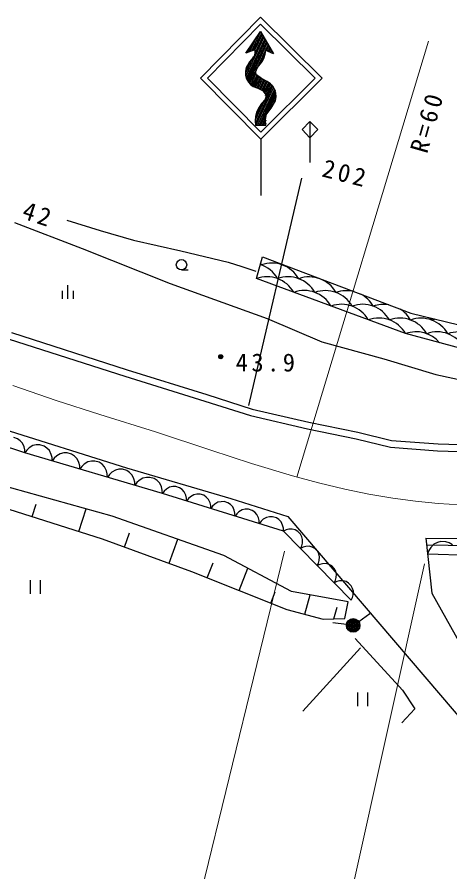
# Model space of a CAD drawing. Units: millimetres, scale not verified. Extents: x 40000 to 680000, y 20000 to 380000.
# Drawn here: x 389762 to 421496, y 250475 to 313083 of the extents above; entities that cross this region are included whole.
import ezdxf

# ---------------------------------------------------------------- set-up
doc = ezdxf.new("R2010")
doc.units = ezdxf.units.MM
doc.header["$LTSCALE"] = 1000
doc.linetypes.add('CHAIN', pattern=[18.5, 12, -1.5, 3.5, -1.5])
for name, color, linetype, lineweight in [('M-BGD', 7, 'Continuous', 25), ('M-BMK', 2, 'CHAIN', 13), ('M-STR-HTXT', 7, 'Continuous', 13), ('M-STR-STRC', 7, 'Continuous', 25)]:
    doc.layers.add(name, color=color, linetype=linetype, lineweight=lineweight)
doc.styles.add('ＭＳ ゴシック', font='')
doc.styles.get('ＭＳ ゴシック').set_extended_font_data('MS Gothic')

msp = doc.modelspace()

# ---------------------------------------------------------------- linework, layer by layer
at = {"layer": 'M-BGD'}
for p, q in [((389585, 298028), (394525, 296128)), ((393421, 298200), (395846, 297444)), ((395846, 297444), (398287, 296746)), ((398287, 296746), (401769, 295964)), ((394525, 296128), (400984, 293564)), ((401769, 295964), (405232, 295125)), ((407311, 293932), (407753, 295533)), ((407753, 295533), (418630, 291392)), ((405232, 295125), (406243, 294814)), ((401817, 294560), (402315, 294560)), ((406243, 294814), (407260, 294486)), ((418244, 289901), (407311, 293932)), ((393066, 293045), (393066, 292445)), ((393466, 293443), (393466, 292443)), ((393866, 293045), (393866, 292445)), ((400984, 293564), (408108, 290999)), ((418630, 291392), (434035, 287637)), ((408108, 290999), (412097, 289289)), ((389343, 289979), (397821, 287250)), ((433703, 285760), (418244, 289901)), ((389192, 289503), (397671, 286773)), ((412097, 289289), (416656, 288055)), ((416656, 288055), (420456, 286915)), ((397671, 286773), (403522, 284964)), ((397821, 287250), (403672, 285441)), ((420456, 286915), (423970, 286155)), ((403522, 284964), (406872, 283895)), ((403672, 285441), (407005, 284377)), ((390324, 281164), (379312, 284758)), ((407005, 284377), (411153, 283420)), ((406872, 283895), (411046, 282932)), ((386591, 283585), (397775, 280066)), ((411153, 283420), (414734, 282675)), ((411046, 282932), (414625, 282188)), ((414734, 282675), (417219, 282073)), ((389800, 282188), (389516, 282281)), ((389993, 282048), (389800, 282188)), ((390159, 281872), (389993, 282048)), ((390272, 281612), (390159, 281872)), ((391168, 281754), (390910, 281699)), ((391428, 281760), (391168, 281754)), ((391740, 281667), (391428, 281760)), ((414625, 282188), (417142, 281577)), ((417219, 282073), (420623, 281824)), ((420623, 281824), (425091, 281683)), ((390324, 281397), (390272, 281612)), ((390324, 281164), (390324, 281397)), ((390473, 281372), (390324, 281164)), ((400418, 278181), (390324, 281164)), ((390648, 281535), (390473, 281372)), ((390910, 281699), (390648, 281535)), ((391955, 281521), (391740, 281667)), ((392142, 281335), (391955, 281521)), ((392273, 281054), (392142, 281335)), ((393187, 281158), (392929, 281102)), ((393446, 281163), (393187, 281158)), ((393759, 281071), (393446, 281163)), ((417142, 281577), (420597, 281325)), ((420597, 281325), (425083, 281183)), ((392336, 280822), (392273, 281054)), ((392343, 280567), (392336, 280822)), ((392492, 280776), (392343, 280567)), ((392666, 280938), (392492, 280776)), ((392929, 281102), (392666, 280938)), ((393974, 280925), (393759, 281071)), ((394160, 280738), (393974, 280925)), ((394292, 280458), (394160, 280738)), ((394948, 280506), (394685, 280342)), ((395206, 280561), (394948, 280506)), ((395465, 280567), (395206, 280561)), ((395778, 280474), (395465, 280567)), ((394355, 280225), (394292, 280458)), ((394362, 279971), (394355, 280225)), ((394511, 280179), (394362, 279971)), ((394685, 280342), (394511, 280179)), ((395993, 280329), (395778, 280474)), ((396179, 280142), (395993, 280329)), ((396310, 279862), (396179, 280142)), ((396373, 279629), (396310, 279862)), ((396966, 279909), (396704, 279745)), ((397224, 279965), (396966, 279909)), ((397484, 279970), (397224, 279965)), ((397797, 279878), (397484, 279970)), ((397775, 280066), (405426, 277821)), ((398012, 279732), (397797, 279878)), ((396380, 279374), (396373, 279629)), ((396530, 279583), (396380, 279374)), ((396704, 279745), (396530, 279583)), ((398198, 279545), (398012, 279732)), ((398329, 279265), (398198, 279545)), ((398392, 279032), (398329, 279265)), ((398985, 279313), (398723, 279149)), ((399243, 279368), (398985, 279313)), ((399503, 279374), (399243, 279368)), ((399816, 279281), (399503, 279374)), ((400030, 279136), (399816, 279281)), ((396722, 276532), (387308, 279164)), ((398399, 278778), (398392, 279032)), ((398549, 278986), (398399, 278778)), ((398723, 279149), (398549, 278986)), ((400217, 278949), (400030, 279136)), ((400348, 278669), (400217, 278949)), ((400411, 278436), (400348, 278669)), ((400942, 278646), (400708, 278505)), ((401170, 278692), (400942, 278646)), ((401399, 278694), (401170, 278692)), ((401674, 278609), (401399, 278694)), ((401862, 278477), (401674, 278609)), ((400418, 278181), (400411, 278436)), ((400552, 278363), (400418, 278181)), ((409288, 275429), (400418, 278181)), ((400708, 278505), (400552, 278363)), ((402024, 278310), (401862, 278477)), ((402136, 278062), (402024, 278310)), ((402189, 277856), (402136, 278062)), ((402716, 278096), (402482, 277954)), ((402944, 278142), (402716, 278096)), ((403173, 278143), (402944, 278142)), ((403448, 278058), (403173, 278143)), ((403636, 277927), (403448, 278058)), ((390877, 276494), (391171, 277416)), ((402192, 277631), (402189, 277856)), ((402326, 277813), (402192, 277631)), ((402482, 277954), (402326, 277813)), ((403798, 277760), (403636, 277927)), ((403910, 277511), (403798, 277760)), ((403963, 277305), (403910, 277511)), ((404256, 277404), (404100, 277262)), ((404490, 277545), (404256, 277404)), ((404718, 277591), (404490, 277545)), ((404947, 277593), (404718, 277591)), ((405222, 277507), (404947, 277593)), ((405410, 277376), (405222, 277507)), ((405572, 277209), (405410, 277376)), ((405426, 277821), (409608, 276495)), ((389169, 277038), (396002, 274862)), ((394294, 275406), (394822, 277064)), ((403966, 277080), (403963, 277305)), ((404100, 277262), (403966, 277080)), ((405684, 276960), (405572, 277209)), ((405737, 276754), (405684, 276960)), ((405740, 276530), (405737, 276754)), ((406030, 276853), (405875, 276712)), ((406264, 276995), (406030, 276853)), ((406492, 277040), (406264, 276995)), ((406721, 277042), (406492, 277040)), ((406996, 276957), (406721, 277042)), ((407184, 276826), (406996, 276957)), ((407346, 276659), (407184, 276826)), ((404922, 273647), (396722, 276532)), ((405875, 276712), (405740, 276530)), ((407458, 276410), (407346, 276659)), ((407511, 276204), (407458, 276410)), ((407514, 275979), (407511, 276204)), ((407649, 276161), (407514, 275979)), ((407804, 276302), (407649, 276161)), ((408038, 276444), (407804, 276302)), ((408266, 276490), (408038, 276444)), ((408495, 276492), (408266, 276490)), ((408770, 276406), (408495, 276492)), ((408958, 276275), (408770, 276406)), ((409120, 276108), (408958, 276275)), ((409232, 275859), (409120, 276108)), ((409608, 276495), (423050, 260788)), ((409285, 275653), (409232, 275859)), ((409288, 275429), (409285, 275653)), ((409483, 275521), (409288, 275429)), ((409678, 275570), (409483, 275521)), ((409938, 275583), (409678, 275570)), ((410150, 275519), (409938, 275583)), ((410343, 275417), (410150, 275519)), ((396002, 274862), (402543, 272483)), ((397637, 274267), (398013, 275301)), ((414259, 270382), (409288, 275429)), ((410536, 275222), (410343, 275417)), ((410635, 275027), (410536, 275222)), ((410696, 274814), (410635, 275027)), ((419729, 274927), (429062, 274824)), ((419729, 274927), (420177, 270898)), ((400908, 273078), (401547, 274835)), ((410531, 274167), (410630, 274357)), ((410726, 274259), (410531, 274167)), ((410630, 274357), (410678, 274554)), ((410678, 274554), (410696, 274814)), ((410920, 274308), (410726, 274259)), ((411180, 274322), (410920, 274308)), ((411393, 274257), (411180, 274322)), ((411586, 274156), (411393, 274257)), ((419785, 274426), (429084, 274323)), ((420094, 274227), (419958, 274012)), ((420321, 274468), (420094, 274227)), ((420573, 274596), (420321, 274468)), ((420840, 274672), (420573, 274596)), ((421189, 274662), (420840, 274672)), ((421451, 274569), (421189, 274662)), ((421695, 274426), (421451, 274569)), ((409882, 271015), (404922, 273647)), ((411779, 273960), (411586, 274156)), ((411877, 273765), (411779, 273960)), ((411938, 273552), (411877, 273765)), ((419958, 274012), (419860, 273755)), ((426617, 273550), (419860, 273755)), ((403707, 272019), (404138, 273101)), ((411774, 272905), (411872, 273095)), ((411969, 272998), (411774, 272905)), ((411872, 273095), (411921, 273292)), ((411921, 273292), (411938, 273552)), ((412163, 273046), (411969, 272998)), ((412423, 273060), (412163, 273046)), ((412635, 272996), (412423, 273060)), ((412829, 272894), (412635, 272996)), ((402543, 272483), (409528, 269700)), ((406035, 271091), (406682, 272713)), ((413021, 272698), (412829, 272894)), ((413120, 272503), (413021, 272698)), ((413181, 272290), (413120, 272503)), ((390719, 271852), (390719, 270852)), ((391486, 270852), (391486, 271852)), ((413016, 271643), (413115, 271834)), ((413211, 271736), (413016, 271643)), ((413115, 271834), (413163, 272030)), ((413163, 272030), (413181, 272290)), ((413406, 271784), (413211, 271736)), ((413666, 271798), (413406, 271784)), ((413878, 271734), (413666, 271798)), ((414071, 271632), (413878, 271734)), ((414264, 271437), (414071, 271632)), ((414363, 271242), (414264, 271437)), ((414424, 271028), (414363, 271242)), ((408363, 270163), (408691, 270984)), ((414032, 270256), (409882, 271015)), ((410869, 269345), (411244, 270766)), ((414259, 270382), (414358, 270572)), ((414358, 270572), (414406, 270769)), ((414406, 270769), (414424, 271028)), ((420177, 270898), (422553, 266628)), ((412995, 269016), (413223, 269855)), ((413779, 269042), (414032, 270256)), ((409528, 269700), (412210, 268991)), ((414809, 268817), (415623, 269398)), ((412210, 268991), (413779, 269042)), ((413906, 268587), (412913, 268708)), ((414538, 267568), (418011, 263779)), ((410704, 262245), (414944, 266891)), ((414722, 263610), (414722, 262610)), ((415489, 262610), (415489, 263610)), ((418011, 263779), (418913, 262426)), ((418913, 262426), (417966, 261388))]:
    msp.add_line(p, q, dxfattribs=at)
for centre, radius in [((401817, 294943), 382), ((404692, 288207), 150), ((404692, 288207), 131), ((404692, 288207), 112), ((404692, 288207), 93.8), ((404692, 288207), 75), ((404692, 288207), 56.3), ((404692, 288206), 37.5), ((404692, 288207), 18.8), ((414402, 268526), 498), ((414402, 268526), 440), ((414402, 268526), 382), ((414402, 268526), 322), ((414402, 268526), 265), ((414402, 268526), 195), ((414402, 268526), 135), ((414402, 268526), 77.5), ((414402, 268526), 15)]:
    msp.add_circle(centre, radius, dxfattribs=at)
for centre, start, end in [((406895, 292804), 29.71927, 72.022), ((405713, 293805), 29.71927, 32.81918), ((408446, 292798), 29.71927, 109.8042), ((408078, 291802), 29.71927, 109.8042), ((409629, 291796), 29.71927, 109.8042), ((411179, 291790), 29.71927, 109.8042), ((410811, 290794), 29.71927, 109.8042), ((412362, 290788), 29.71927, 109.8042), ((413912, 290782), 75.84299, 109.8042), ((413912, 290782), 29.71927, 62.47229), ((413545, 289787), 29.71927, 109.8042), ((415095, 289781), 29.71927, 109.8042), ((416645, 289775), 80.74078, 109.8042), ((416645, 289775), 29.71927, 57.57449), ((416278, 288779), 29.71927, 109.8042), ((417828, 288773), 29.71927, 109.8042), ((419378, 288767), 29.71927, 109.8042), ((418195, 289769), 29.71927, 34.21106), ((420928, 288761), 103.59897, 109.8042), ((419011, 287771), 40.20563, 109.8042), ((420561, 287765), 29.71927, 109.8042), ((422111, 287760), 29.71927, 109.8042)]:
    msp.add_arc(centre, 2264, start, end, dxfattribs=at)
at = {"layer": 'M-BMK'}
for p, q in [((389455, 286105), (392628, 285009)), ((392628, 285009), (395829, 283966)), ((395829, 283966), (399912, 282696)), ((399912, 282696), (403979, 281369)), ((403979, 281369), (406953, 280395)), ((406953, 280395), (409956, 279475)), ((409956, 279475), (411856, 278961)), ((411856, 278961), (413781, 278503)), ((413781, 278503), (415544, 278142)), ((415544, 278142), (417318, 277840)), ((417318, 277840), (418974, 277620)), ((418974, 277620), (420637, 277459)), ((420637, 277459), (422245, 277362))]:
    msp.add_line(p, q, dxfattribs=at)
at = {"layer": 'M-STR-HTXT'}
for p, q in [((410283, 279381), (419934, 311311)), ((409367, 273976), (399011, 231631)), ((410403, 231502), (419620, 273044))]:
    msp.add_line(p, q, dxfattribs=at)
at = {"layer": 'M-STR-STRC'}
for p, q in [((407610, 313083), (403212, 308598)), ((407610, 313083), (412137, 308620)), ((407614, 312573), (403717, 308599)), ((411626, 308619), (407614, 312573)), ((406544, 310441), (407603, 312029)), ((407610, 312016), (406939, 310584)), ((407672, 311912), (407072, 310632)), ((407734, 311809), (407205, 310680)), ((407603, 312029), (408573, 310403)), ((407858, 311601), (406531, 308770)), ((407920, 311497), (406583, 308645)), ((407982, 311394), (406635, 308519)), ((408043, 311290), (406687, 308394)), ((408105, 311186), (406757, 308308)), ((407277, 311541), (406807, 310536)), ((407796, 311705), (407190, 310412)), ((407205, 310680), (406544, 310441)), ((406906, 310984), (406674, 310488)), ((408167, 311083), (406832, 308233)), ((407205, 310680), (407203, 310450)), ((407946, 310373), (407991, 310634)), ((408573, 310403), (407991, 310634)), ((408229, 310979), (408055, 310608)), ((408291, 310875), (408148, 310571)), ((408353, 310772), (408241, 310534)), ((408415, 310668), (408335, 310497)), ((408476, 310564), (408428, 310460)), ((407075, 310167), (406513, 308966)), ((407140, 310227), (406817, 309823)), ((407203, 310450), (407140, 310227)), ((407888, 310252), (407644, 309730)), ((407754, 309861), (407883, 310123)), ((407883, 310123), (407946, 310373)), ((408538, 310461), (408521, 310423)), ((406548, 309392), (406500, 309114)), ((406781, 309774), (406536, 309251)), ((406817, 309823), (406548, 309392)), ((407278, 309091), (407400, 309381)), ((407400, 309381), (407573, 309634)), ((407573, 309634), (407754, 309861)), ((406500, 309114), (406515, 308832)), ((406515, 308832), (406594, 308564)), ((407274, 308941), (406907, 308158)), ((407338, 308842), (406983, 308083)), ((407407, 308752), (407058, 308008)), ((407494, 308702), (407153, 307975)), ((407268, 308956), (407278, 309091)), ((407318, 308843), (407268, 308956)), ((407687, 308583), (407318, 308843)), ((403212, 308598), (407631, 304135)), ((403717, 308599), (407633, 304645)), ((406594, 308564), (406731, 308317)), ((406731, 308317), (406882, 308136)), ((406882, 308136), (407075, 307999)), ((407580, 308652), (407248, 307941)), ((407667, 308601), (407342, 307908)), ((407754, 308552), (407437, 307873)), ((407843, 308505), (407524, 307825)), ((407932, 308459), (407612, 307776)), ((407631, 304135), (412137, 308620)), ((407633, 304645), (411626, 308619)), ((408094, 308375), (407687, 308583)), ((408020, 308412), (407699, 307727)), ((408109, 308366), (407783, 307669)), ((408190, 308303), (407855, 307589)), ((408271, 308240), (407928, 307508)), ((408352, 308177), (407952, 307323)), ((408433, 308114), (407961, 307106)), ((408336, 308207), (408094, 308375)), ((408532, 307999), (408336, 308207)), ((407075, 307999), (407418, 307882)), ((408498, 308018), (407230, 305310)), ((408561, 307916), (407278, 305178)), ((408624, 307814), (407389, 305178)), ((407418, 307882), (407744, 307706)), ((408685, 307709), (407499, 305178)), ((408714, 307536), (407609, 305178)), ((407744, 307706), (407888, 307572)), ((407888, 307572), (407988, 307393)), ((408665, 307765), (408532, 307999)), ((408736, 307519), (408665, 307765)), ((408756, 307233), (408736, 307519)), ((407911, 307001), (407224, 305534)), ((407967, 307065), (407693, 306763)), ((408009, 307228), (407967, 307065)), ((407988, 307393), (408009, 307228)), ((408744, 307364), (408171, 306140)), ((408396, 306413), (408715, 306944)), ((408716, 307068), (408470, 306544)), ((408715, 306944), (408756, 307233)), ((407688, 306760), (407255, 305835)), ((407464, 306418), (407322, 306124)), ((407693, 306763), (407464, 306418)), ((408029, 305917), (408396, 306413)), ((407235, 305803), (407224, 305494)), ((407322, 306124), (407235, 305803)), ((408009, 305794), (407720, 305178)), ((407994, 305527), (407830, 305178)), ((407983, 305544), (408029, 305917)), ((408000, 305178), (407983, 305544)), ((407224, 305494), (407233, 305178)), ((407233, 305178), (408000, 305178)), ((407998, 305300), (407941, 305178)), ((411231, 305444), (410653, 304859)), ((411808, 304859), (411231, 305444)), ((411231, 305444), (411231, 302444)), ((410653, 304859), (411231, 304244)), ((411231, 304244), (411808, 304859)), ((407631, 304135), (407631, 300010)), ((406757, 284642), (410649, 301286))]:
    msp.add_line(p, q, dxfattribs=at)

# ---------------------------------------------------------------- texts
at = {"layer": 'M-BGD', "insert": (390043, 298366), "char_height": 1320, "attachment_point": 7, "rotation": 341.5, "style": 'ＭＳ ゴシック'}
msp.add_mtext('\\T1.28;42', dxfattribs=at)
at = {"layer": 'M-BGD', "insert": (405792, 287107), "char_height": 1320, "attachment_point": 7, "style": 'ＭＳ ゴシック'}
msp.add_mtext('\\T1.28;43.9', dxfattribs=at)
at = {"layer": 'M-STR-HTXT', "insert": (419842, 303022), "char_height": 1320, "attachment_point": 7, "rotation": 74.1, "style": 'ＭＳ ゴシック'}
msp.add_mtext('\\T1.28;R=60', dxfattribs=at)
at = {"layer": 'M-STR-STRC', "insert": (412030, 301407), "char_height": 1320, "attachment_point": 7, "rotation": 345.7, "style": 'ＭＳ ゴシック'}
msp.add_mtext('\\T1.28;202', dxfattribs=at)

doc.saveas('drawing.dxf')
